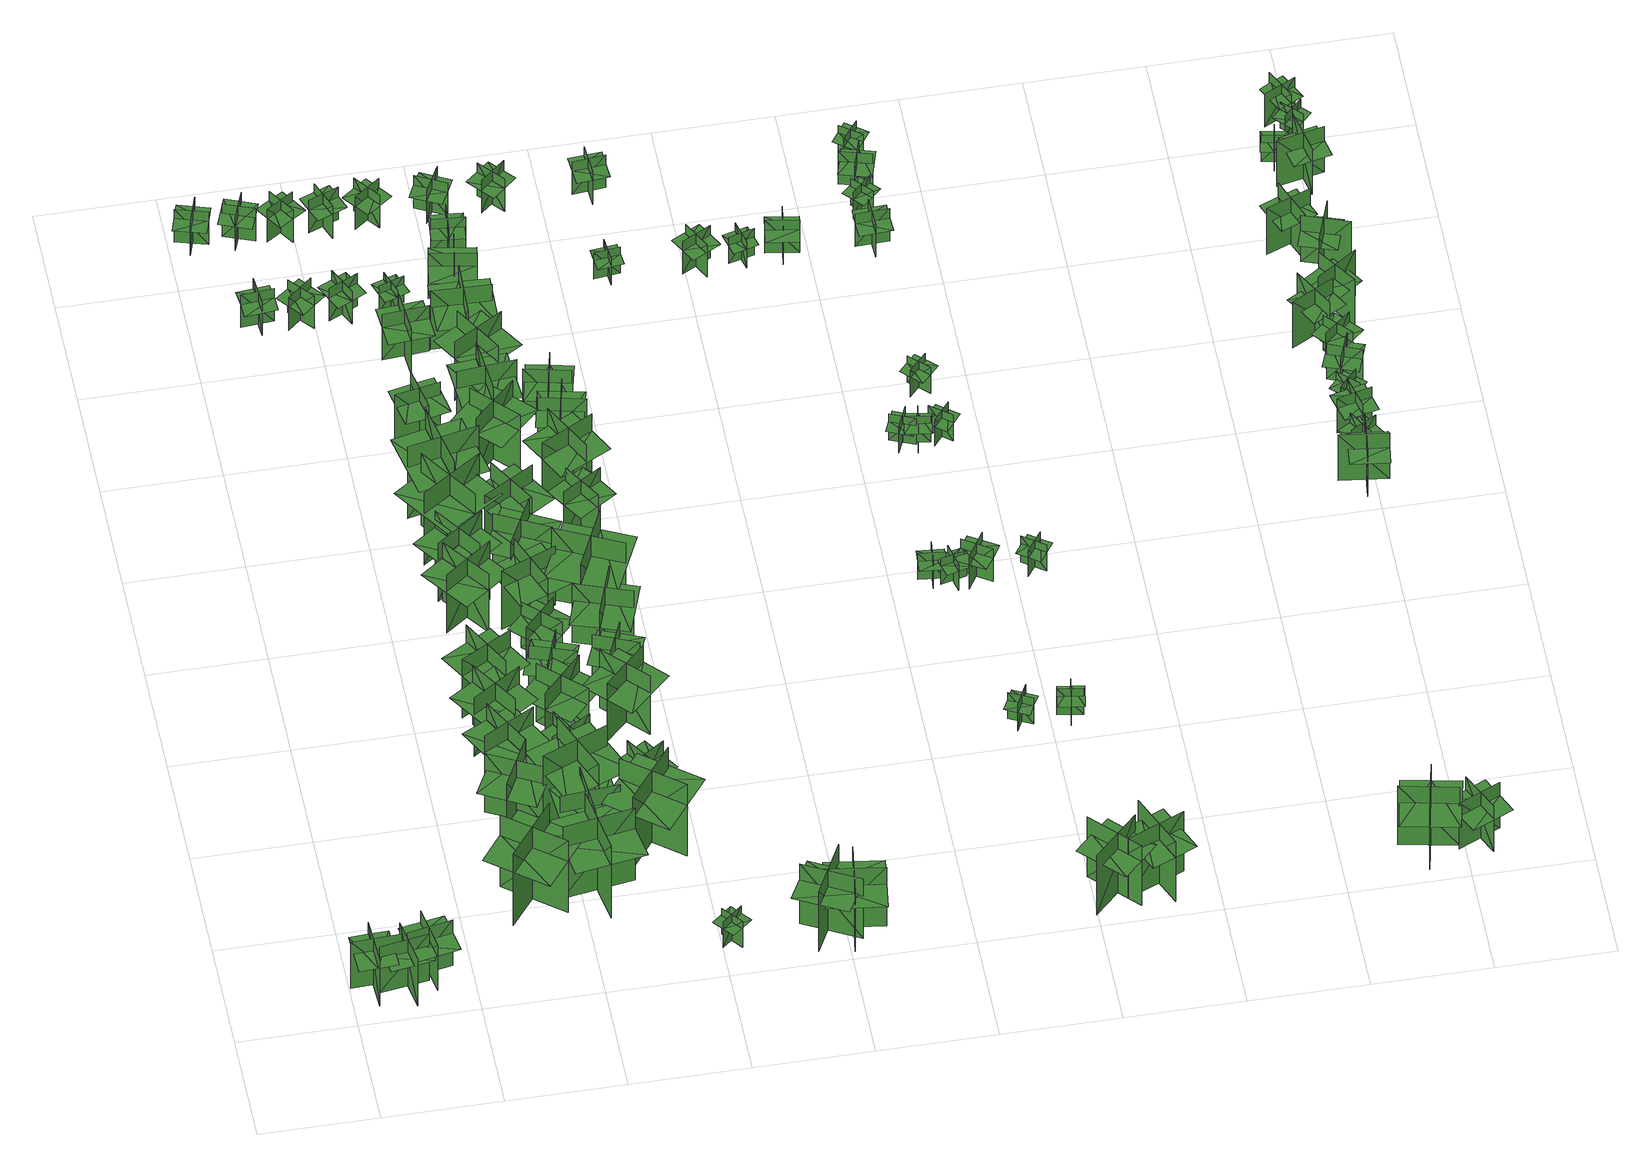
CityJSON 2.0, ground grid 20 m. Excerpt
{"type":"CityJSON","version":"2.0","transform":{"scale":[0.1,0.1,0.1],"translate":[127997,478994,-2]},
"CityObjects":{
"tree1":{"type":"SolitaryVegetationObject","geometry":[{"type":"MultiSurface","lod":"1","boundaries":[[[0,1,2]],[[0,2,3]],[[4,5,6]],[[4,6,7]],[[8,9,10]],[[8,10,11]],[[8,12,13]],[[8,13,9]]]}]},
"tree2":{"type":"SolitaryVegetationObject","geometry":[{"type":"MultiSurface","lod":"1","boundaries":[[[14,15,16]],[[14,16,17]],[[18,19,20]],[[18,20,21]],[[22,23,24]],[[22,24,25]],[[22,26,27]],[[22,27,23]]]}]},
"tree3":{"type":"SolitaryVegetationObject","geometry":[{"type":"MultiSurface","lod":"1","boundaries":[[[28,29,30]],[[28,30,31]],[[32,33,34]],[[32,34,35]],[[36,37,38]],[[36,38,39]],[[36,39,40]],[[36,40,41]]]}]},
"tree4":{"type":"SolitaryVegetationObject","geometry":[{"type":"MultiSurface","lod":"1","boundaries":[[[42,43,44]],[[42,44,45]],[[46,47,48]],[[46,48,49]],[[50,51,52]],[[50,52,53]],[[50,53,54]],[[50,54,55]]]}]},
"tree5":{"type":"SolitaryVegetationObject","geometry":[{"type":"MultiSurface","lod":"1","boundaries":[[[56,57,58]],[[56,58,59]],[[60,61,62]],[[60,62,63]],[[64,65,66]],[[64,66,67]],[[64,67,68]],[[64,68,69]]]}]},
"tree6":{"type":"SolitaryVegetationObject","geometry":[{"type":"MultiSurface","lod":"1","boundaries":[[[70,71,72]],[[70,72,73]],[[74,75,76]],[[74,76,77]],[[78,79,80]],[[78,80,81]],[[78,81,82]],[[78,82,83]]]}]},
"tree7":{"type":"SolitaryVegetationObject","geometry":[{"type":"MultiSurface","lod":"1","boundaries":[[[84,85,86]],[[84,86,87]],[[88,89,90]],[[88,90,91]],[[92,93,94]],[[92,94,95]],[[92,95,96]],[[92,96,97]]]}]},
"tree8":{"type":"SolitaryVegetationObject","geometry":[{"type":"MultiSurface","lod":"1","boundaries":[[[98,99,100]],[[98,100,101]],[[102,103,104]],[[102,104,105]],[[106,107,108]],[[106,108,109]],[[106,109,110]],[[106,110,111]]]}]},
"tree9":{"type":"SolitaryVegetationObject","geometry":[{"type":"MultiSurface","lod":"1","boundaries":[[[112,113,114]],[[112,114,115]],[[116,117,118]],[[116,118,119]],[[120,121,122]],[[120,122,123]],[[120,123,124]],[[120,124,125]]]}]},
"tree10":{"type":"SolitaryVegetationObject","geometry":[{"type":"MultiSurface","lod":"1","boundaries":[[[126,127,128]],[[126,128,129]],[[130,131,132]],[[130,132,133]],[[134,135,136]],[[134,136,137]],[[134,137,138]],[[134,138,139]]]}]},
"tree11":{"type":"SolitaryVegetationObject","geometry":[{"type":"MultiSurface","lod":"1","boundaries":[[[140,141,142]],[[140,142,143]],[[144,145,146]],[[144,146,147]],[[148,149,150]],[[148,150,151]],[[148,151,152]],[[148,152,153]]]}]},
"tree12":{"type":"SolitaryVegetationObject","geometry":[{"type":"MultiSurface","lod":"1","boundaries":[[[154,155,156]],[[154,156,157]],[[158,159,160]],[[158,160,161]],[[162,163,164]],[[162,164,165]],[[162,165,166]],[[162,166,167]]]}]},
"tree13":{"type":"SolitaryVegetationObject","geometry":[{"type":"MultiSurface","lod":"1","boundaries":[[[168,169,170]],[[168,170,171]],[[172,173,174]],[[172,174,175]],[[176,177,178]],[[176,178,179]],[[176,179,180]],[[176,180,181]]]}]},
"tree14":{"type":"SolitaryVegetationObject","geometry":[{"type":"MultiSurface","lod":"1","boundaries":[[[182,183,184]],[[182,184,185]],[[186,187,188]],[[186,188,189]],[[190,191,192]],[[190,192,193]],[[190,193,194]],[[190,194,195]]]}]},
"tree15":{"type":"SolitaryVegetationObject","geometry":[{"type":"MultiSurface","lod":"1","boundaries":[[[196,197,198]],[[196,198,199]],[[200,201,202]],[[200,202,203]],[[204,205,206]],[[204,206,207]],[[204,207,208]],[[204,208,209]]]}]},
"tree16":{"type":"SolitaryVegetationObject","geometry":[{"type":"MultiSurface","lod":"1","boundaries":[[[210,211,212]],[[210,212,213]],[[214,215,216]],[[214,216,217]],[[218,219,220]],[[218,220,221]],[[218,221,222]],[[218,222,223]]]}]},
"tree17":{"type":"SolitaryVegetationObject","geometry":[{"type":"MultiSurface","lod":"1","boundaries":[[[224,225,226]],[[224,226,227]],[[228,229,230]],[[228,230,231]],[[232,233,234]],[[232,234,235]],[[232,235,236]],[[232,236,237]]]}]},
"tree18":{"type":"SolitaryVegetationObject","geometry":[{"type":"MultiSurface","lod":"1","boundaries":[[[238,239,240]],[[238,240,241]],[[242,243,244]],[[242,244,245]],[[246,247,248]],[[246,248,249]],[[246,249,250]],[[246,250,251]]]}]},
"tree19":{"type":"SolitaryVegetationObject","geometry":[{"type":"MultiSurface","lod":"1","boundaries":[[[252,253,254]],[[252,254,255]],[[256,257,258]],[[256,258,259]],[[260,261,262]],[[260,262,263]],[[260,263,264]],[[260,264,265]]]}]},
"tree20":{"type":"SolitaryVegetationObject","geometry":[{"type":"MultiSurface","lod":"1","boundaries":[[[266,267,268]],[[266,268,269]],[[270,271,272]],[[270,272,273]],[[274,275,276]],[[274,276,277]],[[274,277,278]],[[274,278,279]]]}]},
"tree21":{"type":"SolitaryVegetationObject","geometry":[{"type":"MultiSurface","lod":"1","boundaries":[[[280,281,282]],[[280,282,283]],[[284,285,286]],[[284,286,287]],[[288,289,290]],[[288,290,291]],[[288,291,292]],[[288,292,293]]]}]},
"tree22":{"type":"SolitaryVegetationObject","geometry":[{"type":"MultiSurface","lod":"1","boundaries":[[[294,295,296]],[[294,296,297]],[[298,299,300]],[[298,300,301]],[[302,303,304]],[[302,304,305]],[[302,305,306]],[[302,306,307]]]}]},
"tree23":{"type":"SolitaryVegetationObject","geometry":[{"type":"MultiSurface","lod":"1","boundaries":[[[308,309,310]],[[308,310,311]],[[312,313,314]],[[312,314,315]],[[316,317,318]],[[316,318,319]],[[316,319,320]],[[316,320,321]]]}]},
"tree24":{"type":"SolitaryVegetationObject","geometry":[{"type":"MultiSurface","lod":"1","boundaries":[[[322,323,324]],[[322,324,325]],[[326,327,328]],[[326,328,329]],[[330,331,332]],[[330,332,333]],[[330,333,334]],[[330,334,335]]]}]},
"tree25":{"type":"SolitaryVegetationObject","geometry":[{"type":"MultiSurface","lod":"1","boundaries":[[[336,337,338]],[[336,338,339]],[[340,341,342]],[[340,342,343]],[[344,345,346]],[[344,346,347]],[[344,347,348]],[[344,348,349]]]}]},
"tree26":{"type":"SolitaryVegetationObject","geometry":[{"type":"MultiSurface","lod":"1","boundaries":[[[350,351,352]],[[350,352,353]],[[354,355,356]],[[354,356,357]],[[358,359,360]],[[358,360,361]],[[358,361,362]],[[358,362,363]]]}]},
"tree27":{"type":"SolitaryVegetationObject","geometry":[{"type":"MultiSurface","lod":"1","boundaries":[[[364,365,366]],[[364,366,367]],[[368,369,370]],[[368,370,371]],[[372,373,374]],[[372,374,375]],[[372,375,376]],[[372,376,377]]]}]},
"tree28":{"type":"SolitaryVegetationObject","geometry":[{"type":"MultiSurface","lod":"1","boundaries":[[[378,379,380]],[[378,380,381]],[[382,383,384]],[[382,384,385]],[[386,387,388]],[[386,388,389]],[[386,389,390]],[[386,390,391]]]}]},
"tree29":{"type":"SolitaryVegetationObject","geometry":[{"type":"MultiSurface","lod":"1","boundaries":[[[392,393,394]],[[392,394,395]],[[396,397,398]],[[396,398,399]],[[400,401,402]],[[400,402,403]],[[400,403,404]],[[400,404,405]]]}]},
"tree30":{"type":"SolitaryVegetationObject","geometry":[{"type":"MultiSurface","lod":"1","boundaries":[[[406,407,408]],[[406,408,409]],[[410,411,412]],[[410,412,413]],[[414,415,416]],[[414,416,417]],[[414,417,418]],[[414,418,419]]]}]},
"tree31":{"type":"SolitaryVegetationObject","geometry":[{"type":"MultiSurface","lod":"1","boundaries":[[[420,421,422]],[[420,422,423]],[[424,425,426]],[[424,426,427]],[[428,429,430]],[[428,430,431]],[[428,431,432]],[[428,432,433]]]}]},
"tree32":{"type":"SolitaryVegetationObject","geometry":[{"type":"MultiSurface","lod":"1","boundaries":[[[434,435,436]],[[434,436,437]],[[438,439,440]],[[438,440,441]],[[442,443,444]],[[442,444,445]],[[442,445,446]],[[442,446,447]]]}]},
"tree33":{"type":"SolitaryVegetationObject","geometry":[{"type":"MultiSurface","lod":"1","boundaries":[[[448,449,450]],[[448,450,451]],[[452,453,454]],[[452,454,455]],[[456,457,458]],[[456,458,459]],[[456,459,460]],[[456,460,461]]]}]},
"tree34":{"type":"SolitaryVegetationObject","geometry":[{"type":"MultiSurface","lod":"1","boundaries":[[[462,463,464]],[[462,464,465]],[[466,467,468]],[[466,468,469]],[[470,471,472]],[[470,472,473]],[[470,473,474]],[[470,474,475]]]}]},
"tree35":{"type":"SolitaryVegetationObject","geometry":[{"type":"MultiSurface","lod":"1","boundaries":[[[476,477,478]],[[476,478,479]],[[480,481,482]],[[480,482,483]],[[484,485,486]],[[484,486,487]],[[484,487,488]],[[484,488,489]]]}]},
"tree36":{"type":"SolitaryVegetationObject","geometry":[{"type":"MultiSurface","lod":"1","boundaries":[[[490,491,492]],[[490,492,493]],[[494,495,496]],[[494,496,497]],[[498,499,500]],[[498,500,501]],[[498,501,502]],[[498,502,503]]]}]},
"tree37":{"type":"SolitaryVegetationObject","geometry":[{"type":"MultiSurface","lod":"1","boundaries":[[[504,505,506]],[[504,506,507]],[[508,509,510]],[[508,510,511]],[[512,513,514]],[[512,514,515]],[[512,515,516]],[[512,516,517]]]}]},
"tree38":{"type":"SolitaryVegetationObject","geometry":[{"type":"MultiSurface","lod":"1","boundaries":[[[518,519,520]],[[518,520,521]],[[522,523,524]],[[522,524,525]],[[526,527,528]],[[526,528,529]],[[526,529,530]],[[526,530,531]]]}]},
"tree39":{"type":"SolitaryVegetationObject","geometry":[{"type":"MultiSurface","lod":"1","boundaries":[[[532,533,534]],[[532,534,535]],[[536,537,538]],[[536,538,539]],[[540,541,542]],[[540,542,543]],[[540,543,544]],[[540,544,545]]]}]},
"tree40":{"type":"SolitaryVegetationObject","geometry":[{"type":"MultiSurface","lod":"1","boundaries":[[[546,547,548]],[[546,548,549]],[[550,551,552]],[[550,552,553]],[[554,555,556]],[[554,556,557]],[[554,557,558]],[[554,558,559]]]}]},
"tree41":{"type":"SolitaryVegetationObject","geometry":[{"type":"MultiSurface","lod":"1","boundaries":[[[560,561,562]],[[560,562,563]],[[564,565,566]],[[564,566,567]],[[568,569,570]],[[568,570,571]],[[568,572,573]],[[568,573,569]]]}]},
"tree42":{"type":"SolitaryVegetationObject","geometry":[{"type":"MultiSurface","lod":"1","boundaries":[[[574,575,576]],[[574,576,577]],[[578,579,580]],[[578,580,581]],[[582,583,584]],[[582,584,585]],[[582,585,586]],[[582,586,587]]]}]},
"tree43":{"type":"SolitaryVegetationObject","geometry":[{"type":"MultiSurface","lod":"1","boundaries":[[[588,589,590]],[[588,590,591]],[[592,593,594]],[[592,594,595]],[[596,597,598]],[[596,598,599]],[[596,599,600]],[[596,600,601]]]}]},
"tree44":{"type":"SolitaryVegetationObject","geometry":[{"type":"MultiSurface","lod":"1","boundaries":[[[602,603,604]],[[602,604,605]],[[606,607,608]],[[606,608,609]],[[610,611,612]],[[610,612,613]],[[610,613,614]],[[610,614,615]]]}]},
"tree45":{"type":"SolitaryVegetationObject","geometry":[{"type":"MultiSurface","lod":"1","boundaries":[[[616,617,618]],[[616,618,619]],[[620,621,622]],[[620,622,623]],[[624,625,626]],[[624,626,627]],[[624,627,628]],[[624,628,629]]]}]},
"tree46":{"type":"SolitaryVegetationObject","geometry":[{"type":"MultiSurface","lod":"1","boundaries":[[[630,631,632]],[[630,632,633]],[[634,635,636]],[[634,636,637]],[[638,639,640]],[[638,640,641]],[[638,641,642]],[[638,642,643]]]}]},
"tree47":{"type":"SolitaryVegetationObject","geometry":[{"type":"MultiSurface","lod":"1","boundaries":[[[644,645,646]],[[644,646,647]],[[648,649,650]],[[648,650,651]],[[652,653,654]],[[652,654,655]],[[652,655,656]],[[652,656,657]]]}]},
"tree48":{"type":"SolitaryVegetationObject","geometry":[{"type":"MultiSurface","lod":"1","boundaries":[[[658,659,660]],[[658,660,661]],[[662,663,664]],[[662,664,665]],[[666,667,668]],[[666,668,669]],[[666,669,670]],[[666,670,671]]]}]},
"tree49":{"type":"SolitaryVegetationObject","geometry":[{"type":"MultiSurface","lod":"1","boundaries":[[[672,673,674]],[[672,674,675]],[[676,677,678]],[[676,678,679]],[[680,681,682]],[[680,682,683]],[[680,683,684]],[[680,684,685]]]}]},
"tree50":{"type":"SolitaryVegetationObject","geometry":[{"type":"MultiSurface","lod":"1","boundaries":[[[686,687,688]],[[686,688,689]],[[690,691,692]],[[690,692,693]],[[694,695,696]],[[694,696,697]],[[694,697,698]],[[694,698,699]]]}]},
"tree51":{"type":"SolitaryVegetationObject","geometry":[{"type":"MultiSurface","lod":"1","boundaries":[[[700,701,702]],[[700,702,703]],[[704,705,706]],[[704,706,707]],[[708,709,710]],[[708,710,711]],[[708,711,712]],[[708,712,713]]]}]},
"tree52":{"type":"SolitaryVegetationObject","geometry":[{"type":"MultiSurface","lod":"1","boundaries":[[[714,715,716]],[[714,716,717]],[[718,719,720]],[[718,720,721]],[[722,723,724]],[[722,724,725]],[[722,725,726]],[[722,726,727]]]}]},
"tree53":{"type":"SolitaryVegetationObject","geometry":[{"type":"MultiSurface","lod":"1","boundaries":[[[728,729,730]],[[728,730,731]],[[732,733,734]],[[732,734,735]],[[736,737,738]],[[736,738,739]],[[736,739,740]],[[736,740,741]]]}]},
"tree54":{"type":"SolitaryVegetationObject","geometry":[{"type":"MultiSurface","lod":"1","boundaries":[[[742,743,744]],[[742,744,745]],[[746,747,748]],[[746,748,749]],[[750,751,752]],[[750,752,753]],[[750,753,754]],[[750,754,755]]]}]},
"tree55":{"type":"SolitaryVegetationObject","geometry":[{"type":"MultiSurface","lod":"1","boundaries":[[[756,757,758]],[[756,758,759]],[[760,761,762]],[[760,762,763]],[[764,765,766]],[[764,766,767]],[[764,767,768]],[[764,768,769]]]}]},
"tree56":{"type":"SolitaryVegetationObject","geometry":[{"type":"MultiSurface","lod":"1","boundaries":[[[770,771,772]],[[770,772,773]],[[774,775,776]],[[774,776,777]],[[778,779,780]],[[778,780,781]],[[778,781,782]],[[778,782,783]]]}]},
"tree57":{"type":"SolitaryVegetationObject","geometry":[{"type":"MultiSurface","lod":"1","boundaries":[[[784,785,786]],[[784,786,787]],[[788,789,790]],[[788,790,791]],[[792,793,794]],[[792,794,795]],[[792,796,797]],[[792,797,793]]]}]},
"tree58":{"type":"SolitaryVegetationObject","geometry":[{"type":"MultiSurface","lod":"1","boundaries":[[[798,799,800]],[[798,800,801]],[[802,803,804]],[[802,804,805]],[[806,807,808]],[[806,808,809]],[[806,809,810]],[[806,810,811]]]}]},
"tree59":{"type":"SolitaryVegetationObject","geometry":[{"type":"MultiSurface","lod":"1","boundaries":[[[812,813,814]],[[812,814,815]],[[816,817,818]],[[816,818,819]],[[820,821,822]],[[820,822,823]],[[820,823,824]],[[820,824,825]]]}]},
"tree60":{"type":"SolitaryVegetationObject","geometry":[{"type":"MultiSurface","lod":"1","boundaries":[[[826,827,828]],[[826,828,829]],[[830,831,832]],[[830,832,833]],[[834,835,836]],[[834,836,837]],[[834,837,838]],[[834,838,839]]]}]},
"tree61":{"type":"SolitaryVegetationObject","geometry":[{"type":"MultiSurface","lod":"1","boundaries":[[[840,841,842]],[[840,842,843]],[[844,845,846]],[[844,846,847]],[[848,849,850]],[[848,850,851]],[[848,852,853]],[[848,853,849]]]}]},
"tree62":{"type":"SolitaryVegetationObject","geometry":[{"type":"MultiSurface","lod":"1","boundaries":[[[854,855,856]],[[854,856,857]],[[858,859,860]],[[858,860,861]],[[862,863,864]],[[862,864,865]],[[862,865,866]],[[862,866,867]]]}]},
"tree63":{"type":"SolitaryVegetationObject","geometry":[{"type":"MultiSurface","lod":"1","boundaries":[[[868,869,870]],[[868,870,871]],[[872,873,874]],[[872,874,875]],[[876,877,878]],[[876,878,879]],[[876,879,880]],[[876,880,881]]]}]},
"tree64":{"type":"SolitaryVegetationObject","geometry":[{"type":"MultiSurface","lod":"1","boundaries":[[[882,883,884]],[[882,884,885]],[[886,887,888]],[[886,888,889]],[[890,891,892]],[[890,892,893]],[[890,893,894]],[[890,894,895]]]}]},
"tree65":{"type":"SolitaryVegetationObject","geometry":[{"type":"MultiSurface","lod":"1","boundaries":[[[896,897,898]],[[896,898,899]],[[900,901,902]],[[900,902,903]],[[904,905,906]],[[904,906,907]],[[904,907,908]],[[904,908,909]]]}]},
"tree66":{"type":"SolitaryVegetationObject","geometry":[{"type":"MultiSurface","lod":"1","boundaries":[[[910,911,912]],[[910,912,913]],[[914,915,916]],[[914,916,917]],[[918,919,920]],[[918,920,921]],[[918,921,922]],[[918,922,923]]]}]},
"tree67":{"type":"SolitaryVegetationObject","geometry":[{"type":"MultiSurface","lod":"1","boundaries":[[[924,925,926]],[[924,926,927]],[[928,929,930]],[[928,930,931]],[[932,933,934]],[[932,934,935]],[[932,935,936]],[[932,936,937]]]}]},
"tree68":{"type":"SolitaryVegetationObject","geometry":[{"type":"MultiSurface","lod":"1","boundaries":[[[938,939,940]],[[938,940,941]],[[942,943,944]],[[942,944,945]],[[946,947,948]],[[946,948,949]],[[946,949,950]],[[946,950,951]]]}]},
"tree69":{"type":"SolitaryVegetationObject","geometry":[{"type":"MultiSurface","lod":"1","boundaries":[[[952,953,954]],[[952,954,955]],[[956,957,958]],[[956,958,959]],[[960,961,962]],[[960,962,963]],[[960,963,964]],[[960,964,965]]]}]},
"tree70":{"type":"SolitaryVegetationObject","geometry":[{"type":"MultiSurface","lod":"1","boundaries":[[[966,967,968]],[[966,968,969]],[[970,971,972]],[[970,972,973]],[[974,975,976]],[[974,976,977]],[[974,977,978]],[[974,978,979]]]}]},
"tree71":{"type":"SolitaryVegetationObject","geometry":[{"type":"MultiSurface","lod":"1","boundaries":[[[980,981,982]],[[980,982,983]],[[984,985,986]],[[984,986,987]],[[988,989,990]],[[988,990,991]],[[988,991,992]],[[988,992,993]]]}]},
"tree72":{"type":"SolitaryVegetationObject","geometry":[{"type":"MultiSurface","lod":"1","boundaries":[[[994,995,996]],[[994,996,997]],[[998,999,1000]],[[998,1000,1001]],[[1002,1003,1004]],[[1002,1004,1005]],[[1002,1005,1006]],[[1002,1006,1007]]]}]},
"tree73":{"type":"SolitaryVegetationObject","geometry":[{"type":"MultiSurface","lod":"1","boundaries":[[[1008,1009,1010]],[[1008,1010,1011]],[[1012,1013,1014]],[[1012,1014,1015]],[[1016,1017,1018]],[[1016,1018,1019]],[[1016,1019,1020]],[[1016,1020,1021]]]}]},
"tree74":{"type":"SolitaryVegetationObject","geometry":[{"type":"MultiSurface","lod":"1","boundaries":[[[1022,1023,1024]],[[1022,1024,1025]],[[1026,1027,1028]],[[1026,1028,1029]],[[1030,1031,1032]],[[1030,1032,1033]],[[1030,1033,1034]],[[1030,1034,1035]]]}]},
"tree75":{"type":"SolitaryVegetationObject","geometry":[{"type":"MultiSurface","lod":"1","boundaries":[[[1036,1037,1038]],[[1036,1038,1039]],[[1040,1041,1042]],[[1040,1042,1043]],[[1044,1045,1046]],[[1044,1046,1047]],[[1044,1047,1048]],[[1044,1048,1049]]]}]},
"tree76":{"type":"SolitaryVegetationObject","geometry":[{"type":"MultiSurface","lod":"1","boundaries":[[[1050,1051,1052]],[[1050,1052,1053]],[[1054,1055,1056]],[[1054,1056,1057]],[[1058,1059,1060]],[[1058,1060,1061]],[[1058,1061,1062]],[[1058,1062,1063]]]}]},
"tree77":{"type":"SolitaryVegetationObject","geometry":[{"type":"MultiSurface","lod":"1","boundaries":[[[1064,1065,1066]],[[1064,1066,1067]],[[1068,1069,1070]],[[1068,1070,1071]],[[1072,1073,1074]],[[1072,1074,1075]],[[1072,1075,1076]],[[1072,1076,1077]]]}]},
"tree78":{"type":"SolitaryVegetationObject","geometry":[{"type":"MultiSurface","lod":"1","boundaries":[[[1078,1079,1080]],[[1078,1080,1081]],[[1082,1083,1084]],[[1082,1084,1085]],[[1086,1087,1088]],[[1086,1088,1089]],[[1086,1089,1090]],[[1086,1090,1091]]]}]},
"tree79":{"type":"SolitaryVegetationObject","geometry":[{"type":"MultiSurface","lod":"1","boundaries":[[[1092,1093,1094]],[[1092,1094,1095]],[[1096,1097,1098]],[[1096,1098,1099]],[[1100,1101,1102]],[[1100,1102,1103]],[[1100,1103,1104]],[[1100,1104,1105]]]}]},
"tree80":{"type":"SolitaryVegetationObject","geometry":[{"type":"MultiSurface","lod":"1","boundaries":[[[1106,1107,1108]],[[1106,1108,1109]],[[1110,1111,1112]],[[1110,1112,1113]],[[1114,1115,1116]],[[1114,1116,1117]],[[1114,1117,1118]],[[1114,1118,1119]]]}]},
"tree81":{"type":"SolitaryVegetationObject","geometry":[{"type":"MultiSurface","lod":"1","boundaries":[[[1120,1121,1122]],[[1120,1122,1123]],[[1124,1125,1126]],[[1124,1126,1127]],[[1128,1129,1130]],[[1128,1130,1131]],[[1128,1131,1132]],[[1128,1132,1133]]]}]},
"tree82":{"type":"SolitaryVegetationObject","geometry":[{"type":"MultiSurface","lod":"1","boundaries":[[[1134,1135,1136]],[[1134,1136,1137]],[[1138,1139,1140]],[[1138,1140,1141]],[[1142,1143,1144]],[[1142,1144,1145]],[[1142,1145,1146]],[[1142,1146,1147]]]}]},
"tree83":{"type":"SolitaryVegetationObject","geometry":[{"type":"MultiSurface","lod":"1","boundaries":[[[1148,1149,1150]],[[1148,1150,1151]],[[1152,1153,1154]],[[1152,1154,1155]],[[1156,1157,1158]],[[1156,1158,1159]],[[1156,1159,1160]],[[1156,1160,1161]]]}]},
"tree84":{"type":"SolitaryVegetationObject","geometry":[{"type":"MultiSurface","lod":"1","boundaries":[[[1162,1163,1164]],[[1162,1164,1165]],[[1166,1167,1168]],[[1166,1168,1169]],[[1170,1171,1172]],[[1170,1172,1173]],[[1170,1173,1174]],[[1170,1174,1175]]]}]},
"tree85":{"type":"SolitaryVegetationObject","geometry":[{"type":"MultiSurface","lod":"1","boundaries":[[[1176,1177,1178]],[[1176,1178,1179]],[[1180,1181,1182]],[[1180,1182,1183]],[[1184,1185,1186]],[[1184,1186,1187]],[[1184,1187,1188]],[[1184,1188,1189]]]}]},
"tree86":{"type":"SolitaryVegetationObject","geometry":[{"type":"MultiSurface","lod":"1","boundaries":[[[1190,1191,1192]],[[1190,1192,1193]],[[1194,1195,1196]],[[1194,1196,1197]],[[1198,1199,1200]],[[1198,1200,1201]],[[1198,1201,1202]],[[1198,1202,1203]]]}]},
"tree87":{"type":"SolitaryVegetationObject","geometry":[{"type":"MultiSurface","lod":"1","boundaries":[[[1204,1205,1206]],[[1204,1206,1207]],[[1208,1209,1210]],[[1208,1210,1211]],[[1212,1213,1214]],[[1212,1214,1215]],[[1212,1215,1216]],[[1212,1216,1217]]]}]},
"tree88":{"type":"SolitaryVegetationObject","geometry":[{"type":"MultiSurface","lod":"1","boundaries":[[[1218,1219,1220]],[[1218,1220,1221]],[[1222,1223,1224]],[[1222,1224,1225]],[[1226,1227,1228]],[[1226,1228,1229]],[[1226,1229,1230]],[[1226,1230,1231]]]}]},
"tree89":{"type":"SolitaryVegetationObject","geometry":[{"type":"MultiSurface","lod":"1","boundaries":[[[1232,1233,1234]],[[1232,1234,1235]],[[1236,1237,1238]],[[1236,1238,1239]],[[1240,1241,1242]],[[1240,1242,1243]],[[1240,1243,1244]],[[1240,1244,1245]]]}]},
"tree90":{"type":"SolitaryVegetationObject","geometry":[{"type":"MultiSurface","lod":"1","boundaries":[[[1246,1247,1248]],[[1246,1248,1249]],[[1250,1251,1252]],[[1250,1252,1253]],[[1254,1255,1256]],[[1254,1256,1257]],[[1254,1257,1258]],[[1254,1258,1259]]]}]},
"tree91":{"type":"SolitaryVegetationObject","geometry":[{"type":"MultiSurface","lod":"1","boundaries":[[[1260,1261,1262]],[[1260,1262,1263]],[[1264,1265,1266]],[[1264,1266,1267]],[[1268,1269,1270]],[[1268,1270,1271]],[[1268,1272,1273]],[[1268,1273,1269]]]}]}
},
"vertices":[
[40,32,6],[37,115,6],[37,115,115],[40,32,115],[85,81,6],[2,78,6],[2,78,115],[85,81,115],[40,40,87],[37,115,87],[5,114,87],[8,38,87],[73,41,87],[70,116,87],
[46,63,2],[128,76,2],[128,76,112],[46,63,112],[100,25,2],[86,107,2],[86,107,112],[100,25,112],[53,64,83],[128,76,83],[123,108,83],[48,96,83],[59,32,83],[133,44,83],
[123,124,7],[137,48,7],[137,48,115],[123,124,115],[94,82,7],[170,96,7],[170,96,115],[94,82,115],[94,82,85],[101,44,85],[177,58,85],[170,96,85],[163,134,85],[86,120,85],
[355,259,7],[280,163,7],[280,163,177],[355,259,177],[274,249,7],[371,175,7],[371,175,177],[274,249,177],[274,249,129],[237,201,129],[333,127,129],[371,175,129],[408,223,129],[312,297,129],
[367,365,7],[279,411,7],[279,411,146],[367,365,146],[347,428,7],[301,340,7],[301,340,146],[347,428,146],[347,428,107],[303,451,107],[257,363,107],[301,340,107],[346,317,107],[392,405,107],
[285,446,9],[372,493,9],[372,493,148],[285,446,148],[348,427,9],[301,514,9],[301,514,148],[348,427,148],[348,427,109],[392,450,109],[345,538,109],[301,514,109],[257,491,109],[304,403,109],
[283,529,9],[366,583,9],[366,583,148],[283,529,148],[347,515,9],[293,598,9],[293,598,148],[347,515,148],[347,515,109],[389,542,109],[334,625,109],[293,598,109],[251,571,109],[306,487,109],
[416,271,7],[436,151,7],[436,151,177],[416,271,177],[368,206,7],[488,225,7],[488,225,177],[368,206,177],[368,206,129],[378,146,129],[498,165,129],[488,225,129],[478,285,129],[358,266,129],
[347,600,8],[299,687,8],[299,687,146],[347,600,146],[366,664,8],[279,615,8],[279,615,146],[366,664,146],[366,664,107],[341,707,107],[254,658,107],[279,615,107],[303,572,107],[390,621,107],
[380,298,9],[479,306,9],[479,306,147],[380,298,147],[430,255,9],[422,354,9],[422,354,147],[430,255,147],[430,255,109],[480,259,109],[472,358,109],[422,354,109],[372,350,109],[380,251,109],
[476,408,8],[364,361,8],[364,361,177],[476,408,177],[401,439,8],[448,327,8],[448,327,177],[401,439,177],[401,439,129],[345,416,129],[392,303,129],[448,327,129],[504,350,129],[457,463,129],
[31,1667,9],[48,1720,9],[48,1720,86],[31,1667,86],[64,1684,9],[11,1700,9],[11,1700,86],[64,1684,86],[64,1684,65],[72,1711,65],[19,1727,65],[11,1700,65],[3,1674,65],[56,1658,65],
[113,1478,8],[108,1533,8],[108,1533,85],[113,1478,85],[137,1506,8],[82,1501,8],[82,1501,85],[137,1506,85],[137,1506,63],[134,1533,63],[79,1528,63],[82,1501,63],[84,1473,63],[139,1478,63],
[395,453,9],[463,491,9],[463,491,116],[395,453,116],[445,439,9],[407,506,9],[407,506,116],[445,439,116],[445,439,86],[479,458,86],[441,525,86],[407,506,86],[373,487,86],[411,420,86],
[288,799,7],[368,858,7],[368,858,145],[288,799,145],[354,789,7],[294,869,7],[294,869,145],[354,789,145],[354,789,107],[394,818,107],[335,899,107],[294,869,107],[254,840,107],[313,759,107],
[286,867,8],[367,924,8],[367,924,146],[286,867,146],[351,855,8],[294,936,8],[294,936,146],[351,855,146],[351,855,107],[392,884,107],[334,965,107],[294,936,107],[253,908,107],[310,826,107],
[394,586,8],[466,518,8],[466,518,146],[394,586,146],[396,520,8],[464,592,8],[464,592,146],[396,520,146],[396,520,107],[432,486,107],[500,558,107],[464,592,107],[428,627,107],[360,555,107],
[563,342,10],[488,246,10],[488,246,179],[563,342,179],[482,333,10],[578,258,10],[578,258,179],[482,333,179],[482,333,131],[445,285,131],[541,210,131],[578,258,131],[616,306,131],[520,381,131],
[88,1699,8],[139,1679,8],[139,1679,85],[88,1699,85],[103,1665,8],[122,1717,8],[122,1717,85],[103,1665,85],[103,1665,64],[129,1655,64],[148,1707,64],[122,1717,64],[96,1727,64],[77,1675,64],
[279,952,4],[380,1020,4],[380,1020,174],[279,952,174],[359,936,4],[290,1037,4],[290,1037,174],[359,936,174],[359,936,126],[409,970,126],[341,1071,126],[290,1037,126],[240,1003,126],[308,902,126],
[394,653,9],[467,627,9],[467,627,116],[394,653,116],[416,606,9],[442,679,9],[442,679,116],[416,606,116],[416,606,86],[452,593,86],[478,666,86],[442,679,86],[405,692,86],[379,619,86],
[198,1517,8],[156,1481,8],[156,1481,85],[198,1517,85],[162,1520,8],[197,1478,8],[197,1478,85],[162,1520,85],[162,1520,63],[140,1503,63],[176,1460,63],[197,1478,63],[218,1495,63],[183,1538,63],
[603,87,6],[631,53,6],[631,53,67],[603,87,67],[600,58,6],[634,86,6],[634,86,67],[600,58,67],[600,58,50],[614,41,50],[648,69,50],[634,86,50],[620,103,50],[586,75,50],
[451,749,6],[397,693,6],[397,693,114],[451,749,114],[399,748,6],[455,694,6],[455,694,114],[399,748,114],[399,748,84],[372,721,84],[428,667,84],[455,694,84],[482,722,84],[426,776,84],
[271,1052,7],[390,1078,7],[390,1078,176],[271,1052,176],[338,1008,7],[313,1127,7],[313,1127,176],[338,1008,176],[338,1008,129],[398,1020,129],[373,1139,129],[313,1127,129],[254,1114,129],[279,995,129],
[503,368,11],[567,411,11],[567,411,118],[503,368,118],[553,357,11],[511,422,11],[511,422,118],[553,357,118],[553,357,88],[585,379,88],[543,443,88],[511,422,88],[478,401,88],[521,336,88],
[468,828,7],[375,791,7],[375,791,146],[468,828,146],[407,855,7],[444,762,7],[444,762,146],[407,855,146],[407,855,107],[361,836,107],[398,744,107],[444,762,107],[490,781,107],[453,873,107],
[202,1703,9],[156,1673,9],[156,1673,86],[202,1703,86],[166,1711,9],[197,1665,9],[197,1665,86],[166,1711,86],[166,1711,64],[143,1696,64],[173,1650,64],[197,1665,64],[220,1680,64],[190,1726,64],
[356,1234,9],[280,1219,9],[280,1219,116],[356,1234,116],[314,1263,9],[329,1187,9],[329,1187,116],[314,1263,116],[314,1263,86],[276,1255,86],[291,1180,86],[329,1187,86],[367,1195,86],[352,1271,86],
[446,935,8],[400,847,8],[400,847,146],[446,935,146],[383,915,8],[471,869,8],[471,869,146],[383,915,146],[383,915,107],[360,871,107],[448,825,107],[471,869,107],[494,913,107],[406,959,107],
[223,1490,8],[273,1514,8],[273,1514,85],[223,1490,85],[258,1477,8],[234,1527,8],[234,1527,85],[258,1477,85],[258,1477,63],[283,1489,63],[259,1539,63],[234,1527,63],[209,1515,63],[233,1465,63],
[567,526,9],[498,597,9],[498,597,147],[567,526,147],[568,592,9],[497,523,9],[497,523,147],[568,592,147],[568,592,108],[534,628,108],[462,558,108],[497,523,108],[531,487,108],[603,556,108],
[464,1007,7],[378,956,7],[378,956,145],[464,1007,145],[400,1024,7],[450,938,7],[450,938,145],[400,1024,145],[400,1024,106],[357,998,106],[408,913,106],[450,938,106],[493,964,106],[442,1049,106],
[545,674,11],[515,603,11],[515,603,119],[545,674,119],[497,655,11],[568,625,11],[568,625,119],[497,655,119],[497,655,89],[482,619,89],[553,589,89],[568,625,89],[583,660,89],[512,690,89],
[574,710,8],[480,743,8],[480,743,147],[574,710,147],[545,770,8],[513,676,8],[513,676,147],[545,770,147],[545,770,108],[498,786,108],[466,692,108],[513,676,108],[560,659,108],[592,753,108],
[325,1432,7],[331,1355,7],[331,1355,115],[325,1432,115],[291,1393,7],[368,1399,7],[368,1399,115],[291,1393,115],[291,1393,85],[294,1354,85],[371,1360,85],[368,1399,85],[365,1438,85],[288,1432,85],
[240,1714,9],[260,1662,9],[260,1662,86],[240,1714,86],[225,1680,9],[276,1700,9],[276,1700,86],[225,1680,86],[225,1680,64],[235,1654,64],[286,1674,64],[276,1700,64],[266,1726,64],[215,1706,64],
[575,788,7],[465,840,7],[465,840,176],[575,788,176],[548,865,7],[496,755,7],[496,755,176],[548,865,176],[548,865,129],[493,891,129],[441,781,129],[496,755,129],[551,729,129],[603,839,129],
[305,1494,8],[347,1508,8],[347,1508,70],[305,1494,70],[332,1480,8],[317,1522,8],[317,1522,70],[332,1480,70],[332,1480,53],[353,1488,53],[338,1529,53],[317,1522,53],[296,1515,53],[311,1473,53],
[395,1186,8],[464,1115,8],[464,1115,146],[395,1186,146],[394,1120,8],[465,1189,8],[465,1189,146],[394,1120,146],[394,1120,108],[428,1084,108],[500,1154,108],[465,1189,108],[430,1225,108],[359,1155,108],
[823,38,5],[729,88,5],[729,88,146],[823,38,146],[798,118,5],[748,24,5],[748,24,146],[798,118,146],[815,42,109],[729,88,109],[709,51,109],[795,5,109],[834,79,109],[748,125,109],
[381,1224,8],[480,1233,8],[480,1233,146],[381,1224,146],[432,1181,8],[423,1280,8],[423,1280,146],[432,1181,146],[432,1181,107],[481,1185,107],[473,1284,107],[423,1280,107],[374,1276,107],[382,1177,107],
[405,1352,8],[456,1266,8],[456,1266,146],[405,1352,146],[389,1287,8],[474,1338,8],[474,1338,146],[389,1287,146],[389,1287,107],[414,1245,107],[500,1296,107],[474,1338,107],[449,1381,107],[363,1330,107],
[338,1672,8],[304,1716,8],[304,1716,85],[338,1672,85],[343,1708,8],[299,1675,8],[299,1675,85],[343,1708,85],[343,1708,63],[326,1730,63],[282,1697,63],[299,1675,63],[316,1653,63],[360,1686,63],
[819,110,6],[805,12,6],[805,12,145],[819,110,145],[766,71,6],[864,57,6],[864,57,145],[766,71,145],[766,71,106],[759,21,106],[858,8,106],[864,57,106],[871,107,106],[772,120,106],
[519,1014,11],[560,948,11],[560,948,119],[519,1014,119],[507,964,11],[573,1005,11],[573,1005,119],[507,964,119],[507,964,88],[528,931,88],[593,972,88],[573,1005,88],[552,1038,88],[487,996,88],
[470,1399,7],[371,1402,7],[371,1402,145],[470,1399,145],[425,1448,7],[422,1348,7],[422,1348,145],[425,1448,145],[425,1448,107],[375,1449,107],[372,1350,107],[422,1348,107],[472,1347,107],[475,1446,107],
[555,1031,10],[509,1119,10],[509,1119,148],[555,1031,148],[576,1094,10],[487,1048,10],[487,1048,148],[576,1094,148],[576,1094,109],[553,1138,109],[464,1092,109],[487,1048,109],[510,1004,109],[598,1050,109],
[421,1468,7],[434,1544,7],[434,1544,114],[421,1468,114],[464,1497,7],[387,1510,7],[387,1510,114],[464,1497,114],[464,1497,84],[470,1535,84],[394,1548,84],[387,1510,84],[381,1472,84],[457,1459,84],
[502,1168,14],[578,1151,14],[578,1151,122],[502,1168,122],[530,1124,14],[546,1200,14],[546,1200,122],[530,1124,122],[530,1124,92],[567,1116,92],[584,1192,92],[546,1200,92],[508,1208,92],[492,1132,92],
[566,1219,10],[490,1236,10],[490,1236,118],[566,1219,118],[538,1263,10],[522,1187,10],[522,1187,118],[538,1263,118],[538,1263,88],[500,1271,88],[484,1195,88],[522,1187,88],[559,1179,88],[576,1254,88],
[408,1604,11],[464,1599,11],[464,1599,88],[408,1604,88],[432,1575,11],[437,1631,11],[437,1631,88],[432,1575,88],[432,1575,66],[459,1573,66],[465,1628,66],[437,1631,66],[409,1633,66],[404,1578,66],
[413,1668,8],[439,1717,8],[439,1717,85],[413,1668,85],[449,1679,8],[399,1704,8],[399,1704,85],[449,1679,85],[449,1679,63],[461,1703,63],[412,1729,63],[399,1704,63],[387,1679,63],[436,1654,63],
[503,1674,8],[545,1710,8],[545,1710,85],[503,1674,85],[540,1671,8],[503,1713,8],[503,1713,85],[540,1671,85],[540,1671,63],[561,1690,63],[524,1731,63],[503,1713,63],[482,1695,63],[519,1653,63],
[678,1484,10],[674,1528,10],[674,1528,71],[678,1484,71],[697,1507,10],[653,1502,10],[653,1502,71],[697,1507,71],[697,1507,54],[695,1529,54],[651,1524,54],[653,1502,54],[655,1480,54],[699,1485,54],
[676,1716,8],[680,1661,8],[680,1661,85],[676,1716,85],[652,1688,8],[707,1693,8],[707,1693,85],[652,1688,85],[652,1688,63],[654,1661,63],[709,1665,63],[707,1693,63],[705,1720,63],[650,1716,63],
[1197,106,4],[1271,30,4],[1271,30,145],[1197,106,145],[1197,22,4],[1273,97,4],[1273,97,145],[1197,22,145],[1203,100,109],[1271,30,109],[1301,60,109],[1234,129,109],[1173,70,109],[1241,1,109],
[805,1522,10],[831,1473,10],[831,1473,87],[805,1522,87],[794,1487,10],[843,1513,10],[843,1513,87],[794,1487,87],[794,1487,65],[807,1463,65],[856,1489,65],[843,1513,65],[830,1538,65],[781,1512,65],
[1143,427,11],[1163,467,11],[1163,467,73],[1143,427,73],[1171,437,11],[1132,456,11],[1132,456,73],[1171,437,73],[1171,437,55],[1181,456,55],[1142,476,55],[1132,456,55],[1122,437,55],[1161,417,55],
[1066,753,9],[1070,797,9],[1070,797,71],[1066,753,71],[1089,772,9],[1045,776,9],[1045,776,71],[1089,772,71],[1089,772,53],[1091,794,53],[1046,798,53],[1045,776,53],[1043,754,53],[1087,750,53],
[1283,127,4],[1326,29,4],[1326,29,145],[1283,127,145],[1253,48,4],[1350,91,4],[1350,91,145],[1253,48,145],[1287,118,108],[1326,29,108],[1364,46,108],[1325,135,108],[1248,102,108],[1287,12,108],
[1095,784,10],[1105,741,10],[1105,741,71],[1095,784,71],[1079,759,10],[1123,769,10],[1123,769,71],[1079,759,71],[1079,759,54],[1085,737,54],[1128,748,54],[1123,769,54],[1118,791,54],[1074,781,54],
[870,1495,11],[913,1506,11],[913,1506,73],[870,1495,73],[896,1480,11],[885,1523,11],[885,1523,73],[896,1480,73],[896,1480,55],[917,1486,55],[906,1528,55],[885,1523,55],[863,1517,55],[874,1475,55],
[1253,444,10],[1210,451,10],[1210,451,71],[1253,444,71],[1236,468,10],[1229,424,10],[1229,424,71],[1236,468,71],[1236,468,54],[1214,471,54],[1207,428,54],[1229,424,54],[1251,421,54],[1258,464,54],
[1151,789,9],[1122,742,9],[1122,742,86],[1151,789,86],[1115,781,9],[1162,751,9],[1162,751,86],[1115,781,86],[1115,781,65],[1100,757,65],[1147,728,65],[1162,751,65],[1177,775,65],[1130,804,65],
[1081,1089,10],[1063,1048,10],[1063,1048,72],[1081,1089,72],[1053,1078,10],[1094,1061,10],[1094,1061,72],[1053,1078,72],[1053,1078,54],[1044,1058,54],[1085,1040,54],[1094,1061,54],[1102,1081,54],[1062,1099,54],
[955,1477,11],[963,1531,11],[963,1531,88],[955,1477,88],[985,1498,11],[930,1507,11],[930,1507,88],[985,1498,88],[985,1498,66],[989,1525,66],[934,1534,66],[930,1507,66],[926,1479,66],[980,1471,66],
[1118,1062,10],[1074,1069,10],[1074,1069,72],[1118,1062,72],[1101,1086,10],[1094,1042,10],[1094,1042,72],[1101,1086,72],[1101,1086,55],[1079,1090,55],[1072,1046,55],[1094,1042,55],[1116,1039,55],[1123,1082,55],
[1153,1057,11],[1118,1085,11],[1118,1085,72],[1153,1057,72],[1150,1086,11],[1122,1052,11],[1122,1052,72],[1150,1086,72],[1150,1086,55],[1133,1100,55],[1105,1066,55],[1122,1052,55],[1140,1038,55],[1167,1073,55],
[1250,758,9],[1213,784,9],[1213,784,71],[1250,758,71],[1245,787,9],[1219,751,9],[1219,751,71],[1245,787,71],[1245,787,54],[1227,800,54],[1201,764,54],[1219,751,54],[1237,738,54],[1263,775,54],
[1133,1195,10],[1103,1163,10],[1103,1163,72],[1133,1195,72],[1104,1195,10],[1136,1164,10],[1136,1164,72],[1104,1195,72],[1104,1195,55],[1089,1179,55],[1120,1148,55],[1136,1164,55],[1151,1180,55],[1119,1211,55],
[1101,1525,7],[1103,1470,7],[1103,1470,84],[1101,1525,84],[1075,1498,7],[1131,1500,7],[1131,1500,84],[1075,1498,84],[1075,1498,62],[1076,1470,62],[1132,1472,62],[1131,1500,62],[1130,1528,62],[1075,1526,62],
[1083,1585,10],[1114,1553,10],[1114,1553,72],[1083,1585,72],[1082,1555,10],[1114,1586,10],[1114,1586,72],[1082,1555,72],[1082,1555,55],[1097,1539,55],[1129,1570,55],[1114,1586,55],[1099,1602,55],[1067,1571,55],
[1125,1617,10],[1072,1632,10],[1072,1632,87],[1125,1617,87],[1108,1649,10],[1092,1596,10],[1092,1596,87],[1108,1649,87],[1108,1649,65],[1081,1657,65],[1066,1604,65],[1092,1596,65],[1119,1588,65],[1134,1641,65],
[1114,1706,10],[1088,1671,10],[1088,1671,71],[1114,1706,71],[1084,1702,10],[1120,1676,10],[1120,1676,71],[1084,1702,71],[1084,1702,54],[1071,1684,54],[1107,1658,54],[1120,1676,54],[1133,1694,54],[1097,1720,54],
[1792,66,4],[1695,86,4],[1695,86,142],[1792,66,142],[1756,122,4],[1736,24,4],[1736,24,142],[1756,122,142],[1756,122,104],[1707,131,104],[1688,34,104],[1736,24,104],[1785,14,104],[1805,112,104],
[1843,44,3],[1810,114,3],[1810,114,111],[1843,44,111],[1861,92,3],[1790,60,3],[1790,60,111],[1861,92,111],[1861,92,81],[1844,128,81],[1774,95,81],[1790,60,81],[1807,25,81],[1877,57,81],
[1780,820,13],[1790,901,13],[1790,901,121],[1780,820,121],[1821,852,13],[1821,852,121],[1740,862,121],[1740,862,13],[1821,852,87],[1825,886,87],[1761,894,87],[1756,860,87],[1752,827,87],[1817,819,87],
[1770,907,14],[1813,932,14],[1813,932,78],[1770,907,78],[1800,899,14],[1800,899,78],[1774,943,78],[1774,943,14],[1800,899,56],[1823,912,56],[1798,956,56],[1774,943,56],[1751,929,56],[1776,885,56],
[1794,943,13],[1780,1001,13],[1780,1001,95],[1794,943,95],[1815,977,13],[1757,963,13],[1757,963,95],[1815,977,95],[1815,977,72],[1808,1006,72],[1750,992,72],[1757,963,72],[1764,934,72],[1822,948,72],
[1801,1008,12],[1769,1038,12],[1769,1038,74],[1801,1008,74],[1800,1038,12],[1770,1005,12],[1770,1005,74],[1800,1038,74],[1800,1038,57],[1784,1052,57],[1754,1020,57],[1770,1005,57],[1787,990,57],[1816,1023,57],
[1761,1082,10],[1816,1061,10],[1816,1061,93],[1761,1082,93],[1777,1046,10],[1798,1101,10],[1798,1101,93],[1777,1046,93],[1777,1046,70],[1805,1035,70],[1825,1091,70],[1798,1101,70],[1770,1111,70],[1749,1056,70],
[1778,1146,10],[1738,1217,10],[1738,1217,119],[1778,1146,119],[1792,1196,10],[1792,1196,119],[1720,1157,119],[1720,1157,10],[1792,1196,85],[1775,1226,85],[1718,1194,85],[1735,1165,85],[1751,1135,85],[1808,1167,85],
[1767,1143,12],[1806,1099,12],[1806,1099,94],[1767,1143,94],[1764,1104,12],[1809,1143,12],[1809,1143,94],[1764,1104,94],[1764,1104,71],[1784,1082,71],[1828,1121,71],[1809,1143,71],[1789,1165,71],[1745,1126,71],
[1780,1256,8],[1826,1189,8],[1826,1189,117],[1780,1256,117],[1770,1205,8],[1770,1205,117],[1838,1251,117],[1838,1251,8],[1770,1205,83],[1790,1177,83],[1843,1214,83],[1824,1242,83],[1805,1270,83],[1751,1233,83],
[1791,1392,10],[1715,1362,10],[1715,1362,119],[1791,1392,119],[1743,1413,10],[1743,1413,119],[1773,1337,119],[1773,1337,10],[1743,1413,85],[1711,1400,85],[1735,1340,85],[1767,1352,85],[1798,1365,85],[1774,1425,85],
[1813,1362,8],[1786,1285,8],[1786,1285,117],[1813,1362,117],[1766,1339,8],[1766,1339,117],[1843,1312,117],[1843,1312,8],[1766,1339,82],[1755,1307,82],[1816,1286,82],[1827,1318,82],[1838,1350,82],[1777,1371,82],
[1742,1560,10],[1786,1552,10],[1786,1552,72],[1742,1560,72],[1759,1536,10],[1767,1579,10],[1767,1579,72],[1759,1536,72],[1759,1536,55],[1781,1532,55],[1788,1576,55],[1767,1579,55],[1745,1583,55],[1737,1540,55],
[1809,1476,10],[1792,1555,10],[1792,1555,118],[1809,1476,118],[1837,1520,10],[1837,1520,118],[1757,1503,118],[1757,1503,10],[1837,1520,84],[1830,1553,84],[1766,1539,84],[1773,1506,84],[1780,1473,84],[1844,1487,84],
[1787,1594,10],[1818,1625,10],[1818,1625,72],[1787,1594,72],[1816,1593,10],[1785,1625,10],[1785,1625,72],[1816,1593,72],[1816,1593,54],[1832,1609,54],[1801,1640,54],[1785,1625,54],[1769,1609,54],[1800,1578,54],
[1776,1676,10],[1802,1623,10],[1802,1623,88],[1776,1676,88],[1761,1632,10],[1814,1658,10],[1814,1658,88],[1761,1632,88],[1778,1672,68],[1802,1623,68],[1823,1633,68],[1799,1682,68],[1758,1661,68],[1781,1613,68]
]}
